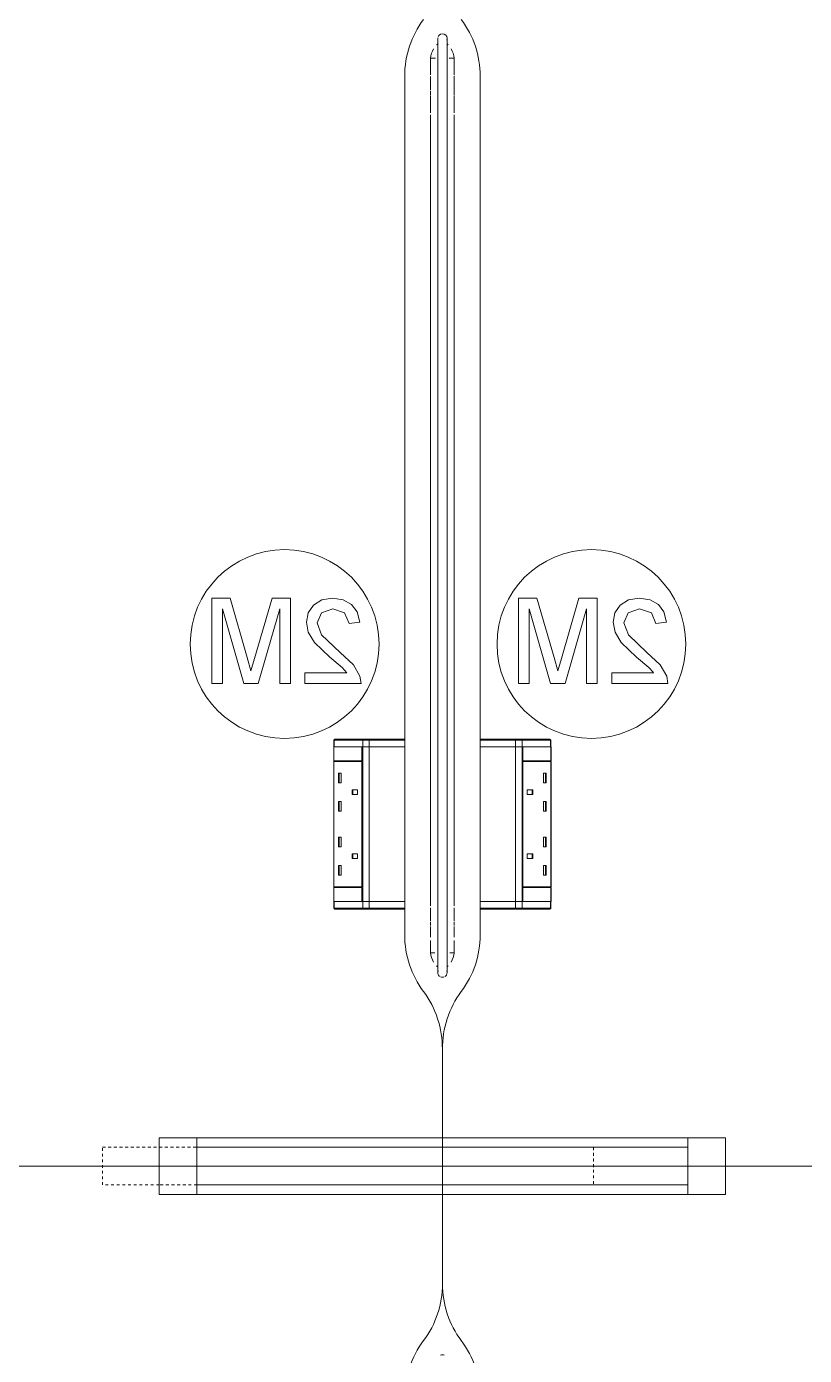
# Model space of a CAD drawing. Header units: millimetres. Extents: x 79795 to 317870, y -36033 to 97293.
# Drawn here: x 201035 to 201859, y 32608 to 34016 of the extents above; entities that cross this region are included whole.
import ezdxf

# ---------------------------------------------------------------- set-up
doc = ezdxf.new("R2010")
doc.units = ezdxf.units.MM
doc.header["$MEASUREMENT"] = 0
doc.linetypes.add('Dash', pattern=[6, 3, -3])
doc.layers.add('I-FURN', color=8, linetype='CONTINUOUS', lineweight=9)
doc.layers.add('I-FURN-HDLN', color=8, linetype='Dash', lineweight=9)

msp = doc.modelspace()

# ---------------------------------------------------------------- linework, layer by layer
at = {"layer": 'I-FURN'}
for p, q in [((201470.8, 34003.3), (201470.8, 34003.3)), ((201470.8, 34003.3), (201470.8, 34003.1)), ((201470.8, 34003.1), (201470.8, 34002.7)), ((201470.8, 34002.7), (201470.8, 34002.3)), ((201470.8, 34002.3), (201470.8, 34001.7)), ((201470.8, 34001.7), (201470.8, 34001)), ((201470.8, 34001), (201470.8, 34000.2)), ((201470.8, 34000.2), (201470.8, 33999.2)), ((201470.8, 33999.2), (201470.8, 33998.1)), ((201470.8, 33998.1), (201470.8, 33996.9)), ((201470.8, 33996.9), (201470.8, 33995.6)), ((201470.8, 33995.6), (201470.8, 33994.2)), ((201470.8, 33994.2), (201470.8, 33992.6)), ((201480.8, 34003.2), (201480.8, 34003.3)), ((201480.8, 34003.3), (201480.8, 34003.3)), ((201480.8, 34003), (201480.8, 34003.2)), ((201480.8, 34002.6), (201480.8, 34003)), ((201480.8, 34002.1), (201480.8, 34002.6)), ((201480.8, 34001.5), (201480.8, 34002.1)), ((201480.8, 34000.8), (201480.8, 34001.5)), ((201480.8, 33999.9), (201480.8, 34000.8)), ((201480.8, 33998.9), (201480.8, 33999.9)), ((201480.8, 33997.8), (201480.8, 33998.9)), ((201480.8, 33996.6), (201480.8, 33997.8)), ((201480.8, 33995.2), (201480.8, 33996.6)), ((201480.8, 33993.8), (201480.8, 33995.2)), ((201468.4, 33982.4), (201463.3, 33982.4)), ((201463.3, 33964.8), (201463.3, 33982.4)), ((201470.8, 33992.6), (201470.8, 33991)), ((201470.8, 33991), (201470.8, 33989.2)), ((201470.8, 33989.2), (201470.8, 33987.3)), ((201470.8, 33987.3), (201470.8, 33985.3)), ((201470.8, 33985.3), (201470.8, 33983.2)), ((201470.8, 33983.2), (201470.8, 33981.1)), ((201470.8, 33981.1), (201470.8, 33978.8)), ((201480.8, 33992.2), (201480.8, 33993.8)), ((201480.8, 33990.5), (201480.8, 33992.2)), ((201480.8, 33988.7), (201480.8, 33990.5)), ((201480.8, 33986.8), (201480.8, 33988.7)), ((201480.8, 33984.8), (201480.8, 33986.8)), ((201480.8, 33982.7), (201480.8, 33984.8)), ((201480.8, 33980.5), (201480.8, 33982.7)), ((201480.8, 33978.2), (201480.8, 33980.5)), ((201488.3, 33982.4), (201483, 33982.4)), ((201488.3, 33982.4), (201488.3, 33964.8)), ((201463.2, 33976.8), (201463.2, 33977.8)), ((201470.8, 33978.8), (201470.8, 33976.4)), ((201470.8, 33976.4), (201470.8, 33974)), ((201470.8, 33974), (201470.8, 33971.4)), ((201470.8, 33971.4), (201470.8, 33968.8)), ((201470.8, 33968.8), (201470.8, 33966.1)), ((201470.8, 33966.1), (201470.8, 33963.4)), ((201480.8, 33975.8), (201480.8, 33978.2)), ((201480.8, 33973.3), (201480.8, 33975.8)), ((201480.8, 33970.7), (201480.8, 33973.3)), ((201480.8, 33968.1), (201480.8, 33970.7)), ((201480.8, 33965.4), (201480.8, 33968.1)), ((201488.3, 33977.8), (201488.3, 33976.8)), ((201435.8, 33259.6), (201435.8, 33963.3)), ((201435.8, 33963.3), (201435.8, 33259.6)), ((201463.3, 33948.7), (201463.3, 33963)), ((201470.8, 33963.4), (201470.8, 33960.6)), ((201470.8, 33960.6), (201470.8, 33957.7)), ((201470.8, 33957.7), (201470.8, 33954.7)), ((201470.8, 33954.7), (201470.8, 33951.7)), ((201470.8, 33951.7), (201470.8, 33948.7)), ((201480.8, 33962.6), (201480.8, 33965.4)), ((201480.8, 33959.8), (201480.8, 33962.6)), ((201480.8, 33956.9), (201480.8, 33959.8)), ((201480.8, 33953.9), (201480.8, 33956.9)), ((201480.8, 33950.9), (201480.8, 33953.9)), ((201488.3, 33963.5), (201488.3, 33947.7)), ((201515.8, 33963.3), (201515.8, 33259.6)), ((201515.8, 33259.6), (201515.8, 33963.3)), ((201463.2, 33942.9), (201463.2, 33947.8)), ((201463.3, 33924.5), (201463.3, 33942.2)), ((201470.8, 33948.7), (201470.8, 33945.6)), ((201470.8, 33945.6), (201470.8, 33942.5)), ((201470.8, 33942.5), (201470.8, 33939.3)), ((201470.8, 33939.3), (201470.8, 33936.2)), ((201480.8, 33947.9), (201480.8, 33950.9)), ((201480.8, 33944.8), (201480.8, 33947.9)), ((201480.8, 33941.6), (201480.8, 33944.8)), ((201480.8, 33938.5), (201480.8, 33941.6)), ((201480.8, 33935.3), (201480.8, 33938.5)), ((201488.3, 33947.8), (201488.3, 33942.9)), ((201488.3, 33942.2), (201488.3, 33924.5)), ((201470.8, 33936.2), (201470.8, 33933)), ((201470.8, 33933), (201470.8, 33929.8)), ((201470.8, 33929.8), (201470.8, 33926.5)), ((201470.8, 33926.5), (201470.8, 33923.3)), ((201480.8, 33932.1), (201480.8, 33935.3)), ((201480.8, 33928.9), (201480.8, 33932.1)), ((201480.8, 33925.7), (201480.8, 33928.9)), ((201480.8, 33922.4), (201480.8, 33925.7)), ((201463.2, 33084.2), (201463.2, 33922.4)), ((201470.8, 33923.3), (201470.8, 33922.4)), ((201470.8, 33922.4), (201470.8, 33084.2)), ((201480.8, 33084.2), (201480.8, 33922.4)), ((201488.3, 33922.4), (201488.3, 33084.2)), ((201250.8, 33410), (201231.4, 33410)), ((201231.4, 33410), (201231.4, 33319.6)), ((201269, 33347.4), (201250.8, 33410)), ((201295.3, 33410), (201276.8, 33346.3)), ((201314.7, 33410), (201295.3, 33410)), ((201314.7, 33319.6), (201314.7, 33410)), ((201339.1, 33402.8), (201333.5, 33394.7)), ((201347.9, 33408.2), (201339.1, 33402.8)), ((201359.3, 33410), (201347.9, 33408.2)), ((201370.7, 33408.4), (201359.3, 33410)), ((201379.5, 33403.5), (201370.7, 33408.4)), ((201385.4, 33395.5), (201379.5, 33403.5)), ((201575.8, 33410), (201556.4, 33410)), ((201556.4, 33410), (201556.4, 33319.6)), ((201594, 33347.4), (201575.8, 33410)), ((201620.3, 33410), (201601.8, 33346.3)), ((201639.7, 33410), (201620.3, 33410)), ((201639.7, 33319.6), (201639.7, 33410)), ((201664.1, 33402.8), (201658.5, 33394.7)), ((201672.9, 33408.2), (201664.1, 33402.8)), ((201684.3, 33410), (201672.9, 33408.2)), ((201695.7, 33408.4), (201684.3, 33410)), ((201704.5, 33403.5), (201695.7, 33408.4)), ((201710.4, 33395.5), (201704.5, 33403.5)), ((201242.7, 33319.6), (201242.7, 33398.7)), ((201242.7, 33398.7), (201265.4, 33319.6)), ((201280.7, 33319.6), (201303.4, 33398.7)), ((201303.4, 33398.7), (201303.4, 33319.6)), ((201333.5, 33394.7), (201331.7, 33384.8)), ((201343, 33384.1), (201347.6, 33394.5)), ((201347.6, 33394.5), (201359.6, 33398.7)), ((201359.6, 33398.7), (201372.1, 33394.6)), ((201372.1, 33394.6), (201376.9, 33383.2)), ((201388.2, 33384.6), (201385.4, 33395.5)), ((201567.7, 33319.6), (201567.7, 33398.7)), ((201567.7, 33398.7), (201590.4, 33319.6)), ((201605.7, 33319.6), (201628.4, 33398.7)), ((201628.4, 33398.7), (201628.4, 33319.6)), ((201658.5, 33394.7), (201656.7, 33384.8)), ((201668, 33384.1), (201672.6, 33394.5)), ((201672.6, 33394.5), (201684.6, 33398.7)), ((201684.6, 33398.7), (201697.1, 33394.6)), ((201697.1, 33394.6), (201701.9, 33383.2)), ((201713.2, 33384.6), (201710.4, 33395.5)), ((201331.7, 33384.8), (201333.7, 33374.1)), ((201347.8, 33371.3), (201343, 33384.1)), ((201376.9, 33383.2), (201388.2, 33384.6)), ((201656.7, 33384.8), (201658.7, 33374.1)), ((201672.8, 33371.3), (201668, 33384.1)), ((201701.9, 33383.2), (201713.2, 33384.6)), ((201333.7, 33374.1), (201340.3, 33363)), ((201340.3, 33363), (201356.5, 33347.5)), ((201367.4, 33352.5), (201347.8, 33371.3)), ((201658.7, 33374.1), (201665.3, 33363)), ((201665.3, 33363), (201681.5, 33347.5)), ((201692.4, 33352.5), (201672.8, 33371.3)), ((201273, 33333), (201269, 33347.4)), ((201276.8, 33346.3), (201273, 33333)), ((201356.5, 33347.5), (201369.5, 33336.7)), ((201381.5, 33339.4), (201367.4, 33352.5)), ((201598, 33333), (201594, 33347.4)), ((201601.8, 33346.3), (201598, 33333)), ((201681.5, 33347.5), (201694.5, 33336.7)), ((201706.5, 33339.4), (201692.4, 33352.5)), ((201369.5, 33336.7), (201374.6, 33330.9)), ((201388.4, 33327.4), (201381.5, 33339.4)), ((201694.5, 33336.7), (201698.9, 33331.7)), ((201713.4, 33327.4), (201706.5, 33339.4)), ((201231.4, 33319.6), (201242.7, 33319.6)), ((201265.4, 33319.6), (201280.7, 33319.6)), ((201303.4, 33319.6), (201314.7, 33319.6)), ((201330.2, 33330.9), (201330.2, 33319.6)), ((201374.6, 33330.9), (201330.2, 33330.9)), ((201330.2, 33319.6), (201389.6, 33319.6)), ((201389.6, 33319.6), (201388.4, 33327.4)), ((201556.4, 33319.6), (201567.7, 33319.6)), ((201590.4, 33319.6), (201605.7, 33319.6)), ((201628.4, 33319.6), (201639.7, 33319.6)), ((201655.2, 33330.9), (201655.2, 33319.6)), ((201699.6, 33330.9), (201655.2, 33330.9)), ((201655.2, 33319.6), (201714.6, 33319.6)), ((201714.6, 33319.6), (201713.4, 33327.4)), ((201360.7, 33237.6), (201360.7, 33252.6)), ((201360.7, 33252.6), (201390.5, 33252.6)), ((201360.9, 33259.6), (201360.9, 33252.6)), ((201360.9, 33259.6), (201361.1, 33259.6)), ((201360.9, 33259.6), (201360.9, 33252.6)), ((201360.9, 33252.6), (201360.9, 33259.6)), ((201360.9, 33252.6), (201361.1, 33252.6)), ((201360.9, 33252.5), (201360.9, 33088.6)), ((201361.1, 33259.6), (201391.4, 33259.6)), ((201361.1, 33259.6), (201361.1, 33252.6)), ((201361.1, 33252.6), (201391.4, 33252.6)), ((201361.3, 33260.4), (201361.3, 33260.4)), ((201392.2, 33260.6), (201361.9, 33260.6)), ((201392.2, 33260.6), (201361.9, 33260.6)), ((201390.5, 33252.6), (201390.5, 33237.6)), ((201390.7, 33237.6), (201390.7, 33252.5)), ((201390.7, 33252.5), (201391.4, 33252.5)), ((201391.4, 33259.6), (201398.3, 33259.6)), ((201391.4, 33259.6), (201391.4, 33252.6)), ((201391.4, 33252.6), (201398.3, 33252.6)), ((201398.3, 33252.5), (201391.4, 33252.5)), ((201391.4, 33252.5), (201391.4, 33088.6)), ((201392.2, 33260.6), (201430.8, 33260.6)), ((201397.7, 33260.6), (201392.2, 33260.6)), ((201434.8, 33260.6), (201397.7, 33260.6)), ((201398.3, 33259.6), (201435.8, 33259.6)), ((201398.3, 33259.6), (201398.3, 33252.6)), ((201398.3, 33252.6), (201435.8, 33252.6)), ((201435.8, 33252.5), (201398.3, 33252.5)), ((201398.3, 33252.5), (201398.3, 33088.6)), ((201430.8, 33260.6), (201430.8, 33259.6)), ((201430.8, 33260.6), (201434.8, 33260.6)), ((201435.8, 33252.6), (201435.8, 33259.6)), ((201435.8, 33259.6), (201435.8, 33252.6)), ((201435.8, 33088.6), (201435.8, 33252.5)), ((201435.8, 33252.5), (201435.8, 33088.6)), ((201515.8, 33259.6), (201515.8, 33252.6)), ((201515.8, 33259.6), (201553.2, 33259.6)), ((201515.8, 33259.6), (201515.8, 33252.6)), ((201515.8, 33252.6), (201553.2, 33252.6)), ((201515.8, 33252.5), (201515.8, 33088.6)), ((201515.8, 33088.6), (201515.8, 33252.5)), ((201553.2, 33252.5), (201515.8, 33252.5)), ((201516.8, 33260.6), (201516.8, 33260.6)), ((201553.8, 33260.6), (201516.8, 33260.6)), ((201516.8, 33260.6), (201520.8, 33260.6)), ((201520.8, 33259.6), (201520.8, 33260.6)), ((201520.8, 33260.6), (201559.3, 33260.6)), ((201553.2, 33259.6), (201560.1, 33259.6)), ((201553.2, 33259.6), (201553.2, 33252.6)), ((201553.2, 33252.6), (201560.1, 33252.6)), ((201553.2, 33088.6), (201553.2, 33252.5)), ((201560.1, 33252.5), (201553.2, 33252.5)), ((201559.3, 33260.6), (201553.8, 33260.6)), ((201561, 33252.6), (201558.5, 33252.6)), ((201589.6, 33260.6), (201559.3, 33260.6)), ((201589.6, 33260.6), (201559.3, 33260.6)), ((201560.1, 33259.6), (201590.4, 33259.6)), ((201560.1, 33259.6), (201560.1, 33252.6)), ((201560.1, 33252.6), (201590.4, 33252.6)), ((201560.1, 33088.6), (201560.1, 33252.5)), ((201560.1, 33252.5), (201560.8, 33252.5)), ((201560.8, 33252.5), (201560.8, 33237.6)), ((201561, 33237.6), (201561, 33252.6)), ((201561, 33252.6), (201590.8, 33252.6)), ((201590.2, 33260.4), (201590.3, 33260.4)), ((201590.4, 33259.6), (201590.6, 33259.6)), ((201590.4, 33259.6), (201590.4, 33252.6)), ((201590.4, 33252.6), (201590.6, 33252.6)), ((201590.6, 33252.6), (201590.6, 33259.6)), ((201590.6, 33252.6), (201590.6, 33259.6)), ((201590.6, 33252.6), (201590.6, 33259.6)), ((201590.6, 33088.6), (201590.6, 33252.5)), ((201590.8, 33252.6), (201590.8, 33237.6)), ((201390.5, 33237.6), (201360.7, 33237.6)), ((201360.7, 33237.1), (201390.5, 33237.1)), ((201360.7, 33104.1), (201360.7, 33237.1)), ((201361.1, 33237.1), (201361.1, 33237.6)), ((201390.5, 33237.1), (201390.5, 33104.1)), ((201390.7, 33104.1), (201390.7, 33237.1)), ((201560.8, 33237.1), (201560.8, 33104.1)), ((201590.8, 33237.6), (201561, 33237.6)), ((201561, 33104.1), (201561, 33237.1)), ((201590.8, 33237.1), (201561, 33237.1)), ((201590.4, 33237.6), (201590.4, 33237.1)), ((201590.8, 33237.1), (201590.8, 33104.1)), ((201365.7, 33224.5), (201365.7, 33214.5)), ((201365.7, 33224.5), (201368.6, 33224.5)), ((201366.5, 33224.5), (201366.5, 33214.5)), ((201368.6, 33224.5), (201368.6, 33214.5)), ((201585.8, 33224.5), (201582.9, 33224.5)), ((201582.9, 33214.5), (201582.9, 33224.5)), ((201585, 33214.5), (201585, 33224.5)), ((201585.8, 33214.5), (201585.8, 33224.5)), ((201365.7, 33214.5), (201368.6, 33214.5)), ((201380.1, 33207), (201380.1, 33202)), ((201385.8, 33207), (201380.1, 33207)), ((201380.8, 33207), (201380.8, 33202)), ((201385.8, 33202), (201385.8, 33207)), ((201571.4, 33207), (201565.7, 33207)), ((201565.7, 33202), (201565.7, 33207)), ((201570.7, 33202), (201570.7, 33207)), ((201571.4, 33202), (201571.4, 33207)), ((201585.8, 33214.5), (201582.9, 33214.5)), ((201365.7, 33194.5), (201365.7, 33184.5)), ((201365.7, 33194.5), (201368.6, 33194.5)), ((201366.5, 33194.5), (201366.5, 33184.5)), ((201368.6, 33194.5), (201368.6, 33184.5)), ((201380.1, 33202), (201385.8, 33202)), ((201571.4, 33202), (201565.7, 33202)), ((201585.8, 33194.5), (201582.9, 33194.5)), ((201582.9, 33184.5), (201582.9, 33194.5)), ((201585, 33184.5), (201585, 33194.5)), ((201585.8, 33184.5), (201585.8, 33194.5)), ((201365.7, 33184.5), (201368.6, 33184.5)), ((201585.8, 33184.5), (201582.9, 33184.5)), ((201365.7, 33156.7), (201365.7, 33146.7)), ((201365.7, 33156.7), (201368.6, 33156.7)), ((201366.5, 33156.7), (201366.5, 33146.7)), ((201368.6, 33156.7), (201368.6, 33146.7)), ((201585.8, 33156.7), (201582.9, 33156.7)), ((201582.9, 33146.7), (201582.9, 33156.7)), ((201585, 33146.7), (201585, 33156.7)), ((201585.8, 33146.7), (201585.8, 33156.7)), ((201365.7, 33146.7), (201368.6, 33146.7)), ((201380.1, 33139.2), (201380.1, 33134.2)), ((201380.1, 33139.2), (201385.8, 33139.2)), ((201380.8, 33139.2), (201380.8, 33134.2)), ((201385.8, 33139.2), (201385.8, 33134.2)), ((201565.7, 33139.2), (201565.7, 33134.2)), ((201571.4, 33139.2), (201565.7, 33139.2)), ((201570.7, 33134.2), (201570.7, 33139.2)), ((201571.4, 33134.2), (201571.4, 33139.2)), ((201585.8, 33146.7), (201582.9, 33146.7)), ((201365.7, 33126.7), (201365.7, 33116.7)), ((201365.7, 33126.7), (201368.6, 33126.7)), ((201366.5, 33126.7), (201366.5, 33116.7)), ((201368.6, 33126.7), (201368.6, 33116.7)), ((201380.1, 33134.2), (201385.8, 33134.2)), ((201565.7, 33134.2), (201571.4, 33134.2)), ((201585.8, 33126.7), (201582.9, 33126.7)), ((201582.9, 33116.7), (201582.9, 33126.7)), ((201585, 33116.7), (201585, 33126.7)), ((201585.8, 33116.7), (201585.8, 33126.7)), ((201365.7, 33116.7), (201368.6, 33116.7)), ((201585.8, 33116.7), (201582.9, 33116.7)), ((201360.7, 33104.1), (201390.5, 33104.1)), ((201360.7, 33103.6), (201390.5, 33103.6)), ((201360.7, 33088.6), (201360.7, 33103.6)), ((201361.1, 33103.6), (201361.1, 33104.1)), ((201390.5, 33103.6), (201390.5, 33088.6)), ((201390.7, 33088.6), (201390.7, 33103.6)), ((201560.8, 33103.6), (201560.8, 33088.6)), ((201590.8, 33104.1), (201561, 33104.1)), ((201561, 33088.6), (201561, 33103.6)), ((201561, 33103.6), (201590.8, 33103.6)), ((201590.4, 33104.1), (201590.4, 33103.6)), ((201590.8, 33103.6), (201590.8, 33088.6)), ((201390.5, 33088.6), (201360.7, 33088.6)), ((201360.9, 33088.5), (201360.9, 33081.5)), ((201361.1, 33088.5), (201360.9, 33088.5)), ((201360.9, 33088.5), (201360.9, 33081.5)), ((201360.9, 33088.5), (201360.9, 33081.5)), ((201361.1, 33081.5), (201360.9, 33081.5)), ((201361.1, 33081.5), (201361.1, 33088.5)), ((201391.4, 33088.5), (201361.1, 33088.5)), ((201391.4, 33081.5), (201361.1, 33081.5)), ((201361.3, 33080.7), (201361.3, 33080.8)), ((201361.9, 33080.5), (201392.2, 33080.5)), ((201361.9, 33080.5), (201392.2, 33080.5)), ((201390.5, 33088.6), (201393, 33088.6)), ((201391.4, 33088.6), (201390.7, 33088.6)), ((201391.4, 33088.6), (201398.3, 33088.6)), ((201391.4, 33081.5), (201391.4, 33088.5)), ((201398.3, 33088.5), (201391.4, 33088.5)), ((201398.3, 33081.5), (201391.4, 33081.5)), ((201430.8, 33080.5), (201392.2, 33080.5)), ((201392.2, 33080.5), (201397.7, 33080.5)), ((201397.7, 33080.5), (201434.8, 33080.5)), ((201398.3, 33088.6), (201435.8, 33088.6)), ((201398.3, 33081.5), (201398.3, 33088.5)), ((201435.8, 33088.5), (201398.3, 33088.5)), ((201435.8, 33081.5), (201398.3, 33081.5)), ((201430.8, 33081.5), (201430.8, 33080.5)), ((201434.8, 33080.5), (201430.8, 33080.5)), ((201434.8, 33080.5), (201434.8, 33080.5)), ((201435.8, 33081.5), (201435.8, 33088.5)), ((201435.8, 33081.5), (201435.8, 33088.5)), ((201435.8, 33053.3), (201435.8, 33081.5)), ((201435.8, 33081.5), (201435.8, 33053.3)), ((201463.3, 33068), (201463.3, 33082)), ((201470.8, 33084.2), (201470.8, 33081.4)), ((201470.8, 33081.4), (201470.8, 33078.6)), ((201470.8, 33078.6), (201470.8, 33075.7)), ((201480.8, 33083.5), (201480.8, 33084.2)), ((201480.8, 33080.6), (201480.8, 33083.5)), ((201480.8, 33077.8), (201480.8, 33080.6)), ((201488.3, 33082), (201488.3, 33068)), ((201515.8, 33088.6), (201553.2, 33088.6)), ((201515.8, 33088.5), (201515.8, 33081.5)), ((201515.8, 33081.5), (201515.8, 33088.5)), ((201553.2, 33088.5), (201515.8, 33088.5)), ((201515.8, 33081.5), (201515.8, 33053.3)), ((201515.8, 33053.3), (201515.8, 33081.5)), ((201553.2, 33081.5), (201515.8, 33081.5)), ((201520.8, 33080.5), (201516.8, 33080.5)), ((201516.8, 33080.5), (201553.8, 33080.5)), ((201520.8, 33080.5), (201520.8, 33081.5)), ((201559.3, 33080.5), (201520.8, 33080.5)), ((201553.2, 33088.6), (201560.1, 33088.6)), ((201553.2, 33081.5), (201553.2, 33088.5)), ((201560.1, 33088.5), (201553.2, 33088.5)), ((201560.1, 33081.5), (201553.2, 33081.5)), ((201553.8, 33080.5), (201559.3, 33080.5)), ((201559.3, 33080.5), (201589.6, 33080.5)), ((201559.3, 33080.5), (201589.6, 33080.5)), ((201560.8, 33088.6), (201560.1, 33088.6)), ((201560.1, 33081.5), (201560.1, 33088.5)), ((201590.4, 33088.5), (201560.1, 33088.5)), ((201590.4, 33081.5), (201560.1, 33081.5)), ((201590.8, 33088.6), (201561, 33088.6)), ((201590.3, 33080.8), (201590.2, 33080.7)), ((201590.4, 33081.5), (201590.4, 33088.5)), ((201590.6, 33088.5), (201590.4, 33088.5)), ((201590.6, 33081.5), (201590.4, 33081.5)), ((201590.6, 33081.5), (201590.6, 33088.5)), ((201590.6, 33081.5), (201590.6, 33088.5)), ((201590.6, 33088.5), (201590.6, 33081.5)), ((201463.2, 33063.1), (201463.2, 33067.2)), ((201470.8, 33075.7), (201470.8, 33072.9)), ((201470.8, 33072.9), (201470.8, 33070.1)), ((201470.8, 33070.1), (201470.8, 33067.4)), ((201470.8, 33067.4), (201470.8, 33064.6)), ((201470.8, 33064.6), (201470.8, 33061.9)), ((201480.8, 33075), (201480.8, 33077.8)), ((201480.8, 33072.2), (201480.8, 33075)), ((201480.8, 33069.4), (201480.8, 33072.2)), ((201480.8, 33066.6), (201480.8, 33069.4)), ((201480.8, 33063.9), (201480.8, 33066.6)), ((201488.3, 33067.2), (201488.3, 33063.1)), ((201463.3, 33050.8), (201463.3, 33062.3)), ((201470.8, 33061.9), (201470.8, 33059.3)), ((201470.8, 33059.3), (201470.8, 33056.6)), ((201470.8, 33056.6), (201470.8, 33054)), ((201470.8, 33054), (201470.8, 33051.5)), ((201470.8, 33051.5), (201470.8, 33049)), ((201480.8, 33061.2), (201480.8, 33063.9)), ((201480.8, 33058.5), (201480.8, 33061.2)), ((201480.8, 33055.9), (201480.8, 33058.5)), ((201480.8, 33053.3), (201480.8, 33055.9)), ((201480.8, 33050.8), (201480.8, 33053.3)), ((201480.8, 33048.3), (201480.8, 33050.8)), ((201488.3, 33062.3), (201488.3, 33050.8)), ((201463.2, 33038), (201463.2, 33038.9)), ((201463.3, 33039.2), (201463.3, 33047.3)), ((201463.3, 33034.2), (201463.3, 33037.7)), ((201470.8, 33049), (201470.8, 33046.6)), ((201470.8, 33046.6), (201470.8, 33044.2)), ((201470.8, 33044.2), (201470.8, 33041.9)), ((201470.8, 33041.9), (201470.8, 33039.6)), ((201470.8, 33039.6), (201470.8, 33037.5)), ((201470.8, 33037.5), (201470.8, 33035.4)), ((201480.8, 33045.9), (201480.8, 33048.3)), ((201480.8, 33043.6), (201480.8, 33045.9)), ((201480.8, 33041.3), (201480.8, 33043.6)), ((201480.8, 33039.1), (201480.8, 33041.3)), ((201480.8, 33036.9), (201480.8, 33039.1)), ((201480.8, 33034.8), (201480.8, 33036.9)), ((201488.3, 33047.3), (201488.3, 33039.2)), ((201488.3, 33038.9), (201488.3, 33038)), ((201488.3, 33037.7), (201488.3, 33034.2)), ((201463.3, 33034.2), (201467.8, 33034.2)), ((201470.8, 33035.4), (201470.8, 33033.4)), ((201470.8, 33033.4), (201470.8, 33031.4)), ((201470.8, 33031.4), (201470.8, 33029.6)), ((201470.8, 33029.6), (201470.8, 33027.8)), ((201470.8, 33027.8), (201470.8, 33026.1)), ((201470.8, 33026.1), (201470.8, 33024.6)), ((201470.8, 33024.6), (201470.8, 33023.1)), ((201470.8, 33023.1), (201470.8, 33021.7)), ((201480.8, 33032.8), (201480.8, 33034.8)), ((201480.8, 33030.9), (201480.8, 33032.8)), ((201480.8, 33029.1), (201480.8, 33030.9)), ((201480.8, 33027.4), (201480.8, 33029.1)), ((201480.8, 33025.7), (201480.8, 33027.4)), ((201480.8, 33024.2), (201480.8, 33025.7)), ((201480.8, 33022.7), (201480.8, 33024.2)), ((201480.8, 33021.3), (201480.8, 33022.7)), ((201483.7, 33034.2), (201488.3, 33034.2)), ((201470.8, 33021.7), (201470.8, 33020.4)), ((201470.8, 33020.4), (201470.8, 33019.2)), ((201470.8, 33019.2), (201470.8, 33018.1)), ((201470.8, 33018.1), (201470.8, 33017.2)), ((201470.8, 33017.2), (201470.8, 33016.3)), ((201470.8, 33016.3), (201470.8, 33015.5)), ((201470.8, 33015.5), (201470.8, 33014.9)), ((201470.8, 33014.9), (201470.8, 33014.4)), ((201470.8, 33014.4), (201470.8, 33013.9)), ((201470.8, 33013.9), (201470.8, 33013.6)), ((201470.8, 33013.6), (201470.8, 33013.4)), ((201470.8, 33013.4), (201470.8, 33013.3)), ((201470.8, 33013.3), (201470.8, 33013.3)), ((201480.8, 33020.1), (201480.8, 33021.3)), ((201480.8, 33018.9), (201480.8, 33020.1)), ((201480.8, 33017.9), (201480.8, 33018.9)), ((201480.8, 33016.9), (201480.8, 33017.9)), ((201480.8, 33016.1), (201480.8, 33016.9)), ((201480.8, 33015.4), (201480.8, 33016.1)), ((201480.8, 33014.7), (201480.8, 33015.4)), ((201480.8, 33014.2), (201480.8, 33014.7)), ((201480.8, 33013.8), (201480.8, 33014.2)), ((201480.8, 33013.6), (201480.8, 33013.8)), ((201480.8, 33013.4), (201480.8, 33013.6)), ((201480.8, 33013.3), (201480.8, 33013.4)), ((201475.8, 32808.3), (201475.8, 32932.2)), ((201475.8, 32932.2), (201475.8, 32808.3)), ((201475.8, 32932.2), (201475.8, 32808.3)), ((201475.8, 32808.3), (201475.8, 32932.2)), ((201175.8, 32838.3), (201775.8, 32838.3)), ((201215.8, 32838.3), (201175.8, 32838.3)), ((201175.8, 32838.3), (201175.8, 32778.3)), ((201175.8, 32778.3), (201175.8, 32838.3)), ((201735.8, 32838.3), (201215.8, 32838.3)), ((201215.8, 32778.3), (201215.8, 32838.3)), ((201215.8, 32828.3), (201215.8, 32838.3)), ((201215.8, 32828.3), (201215.8, 32788.3)), ((201735.8, 32828.3), (201215.8, 32828.3)), ((201775.8, 32838.3), (201735.8, 32838.3)), ((201735.8, 32828.3), (201735.8, 32838.3)), ((201735.8, 32778.3), (201735.8, 32838.3)), ((201735.8, 32788.3), (201735.8, 32828.3)), ((201775.8, 32778.3), (201775.8, 32838.3)), ((201775.8, 32778.3), (201775.8, 32838.3)), ((200675.8, 32808.3), (201475.8, 32808.3)), ((201475.8, 32808.3), (200675.8, 32808.3)), ((201475.8, 32808.3), (200675.8, 32808.3)), ((200675.8, 32808.3), (201475.8, 32808.3)), ((201475.8, 32808.3), (202275.8, 32808.3)), ((202275.8, 32808.3), (201475.8, 32808.3)), ((201475.8, 32683.3), (201475.8, 32808.3)), ((201475.8, 32808.3), (201475.8, 32683.3)), ((202275.8, 32808.3), (201475.8, 32808.3)), ((201475.8, 32808.3), (201475.8, 32683.3)), ((201475.8, 32683.3), (201475.8, 32808.3)), ((201475.8, 32808.3), (202275.8, 32808.3)), ((201215.8, 32778.3), (201215.8, 32788.3)), ((201215.8, 32788.3), (201735.8, 32788.3)), ((201735.8, 32778.3), (201735.8, 32788.3)), ((201175.8, 32778.3), (201215.8, 32778.3)), ((201775.8, 32778.3), (201175.8, 32778.3)), ((201215.8, 32778.3), (201735.8, 32778.3)), ((201735.8, 32778.3), (201775.8, 32778.3))]:
    msp.add_line(p, q, dxfattribs=at)
at = {"layer": 'I-FURN', "flags": 128}
for points in [[(201360.9, 33259.6), (201360.9, 33259.7), (201360.9, 33259.7), (201360.9, 33259.7), (201360.9, 33259.8), (201360.9, 33259.8), (201361, 33259.9), (201361, 33259.9), (201361, 33259.9), (201361, 33260), (201361, 33260), (201361, 33260.1), (201361, 33260.1), (201361.1, 33260.1)], [(201397.7, 33260.6), (201397.6, 33260.6), (201397.5, 33260.6), (201397.3, 33260.6), (201397.2, 33260.6), (201397, 33260.6), (201396.9, 33260.6), (201396.7, 33260.6), (201396.6, 33260.6), (201396.4, 33260.6), (201396.3, 33260.6), (201396.1, 33260.6), (201396, 33260.6), (201395.8, 33260.6), (201395.6, 33260.6), (201395.5, 33260.6), (201395.3, 33260.6), (201395.2, 33260.6), (201395, 33260.6), (201394.8, 33260.6), (201394.7, 33260.6), (201394.5, 33260.6), (201394.4, 33260.6), (201394.2, 33260.6), (201394.1, 33260.6), (201393.9, 33260.6), (201393.8, 33260.6), (201393.6, 33260.6), (201393.5, 33260.6), (201393.4, 33260.6), (201393.2, 33260.6), (201393.1, 33260.6), (201393, 33260.6), (201392.8, 33260.6), (201392.7, 33260.6), (201392.6, 33260.6), (201392.5, 33260.6), (201392.4, 33260.6), (201392.3, 33260.6), (201392.2, 33260.6)], [(201434.8, 33260.6), (201434.5, 33260.6), (201434.1, 33260.6), (201433.5, 33260.6), (201432.8, 33260.6), (201432, 33260.6), (201431.1, 33260.6), (201430, 33260.6), (201428.8, 33260.6), (201427.4, 33260.6), (201426, 33260.6), (201424.4, 33260.6), (201422.7, 33260.6), (201420.9, 33260.6), (201419, 33260.6), (201416.9, 33260.6), (201414.8, 33260.6), (201412.5, 33260.6), (201410.1, 33260.6), (201407.7, 33260.6), (201405.1, 33260.6), (201402.5, 33260.6), (201399.8, 33260.6), (201397.7, 33260.6)], [(201430.8, 33260.6), (201430.9, 33260.6), (201431.1, 33260.6), (201431.2, 33260.6), (201431.4, 33260.6), (201431.6, 33260.6), (201431.7, 33260.6), (201431.9, 33260.6), (201432, 33260.6), (201432.2, 33260.6), (201432.3, 33260.6), (201432.5, 33260.6), (201432.6, 33260.6), (201432.8, 33260.6), (201432.9, 33260.6), (201433, 33260.6), (201433.2, 33260.6), (201433.3, 33260.6), (201433.4, 33260.6), (201433.5, 33260.6), (201433.6, 33260.6), (201433.7, 33260.6), (201433.9, 33260.6), (201434, 33260.6), (201434, 33260.6), (201434.1, 33260.6), (201434.2, 33260.6), (201434.3, 33260.6), (201434.4, 33260.6), (201434.4, 33260.6), (201434.5, 33260.6), (201434.6, 33260.6), (201434.6, 33260.6), (201434.6, 33260.6), (201434.7, 33260.6), (201434.7, 33260.6), (201434.7, 33260.6), (201434.8, 33260.6), (201434.8, 33260.6), (201434.8, 33260.6)], [(201434.8, 33260.6), (201434.8, 33260.6), (201434.8, 33260.6), (201434.9, 33260.6), (201434.9, 33260.6), (201435, 33260.6), (201435, 33260.6), (201435, 33260.6), (201435.1, 33260.6), (201435.1, 33260.6), (201435.2, 33260.5), (201435.2, 33260.5), (201435.2, 33260.5), (201435.3, 33260.5), (201435.3, 33260.5), (201435.3, 33260.4), (201435.4, 33260.4), (201435.4, 33260.4), (201435.4, 33260.4), (201435.5, 33260.3), (201435.5, 33260.3), (201435.5, 33260.3), (201435.5, 33260.3), (201435.6, 33260.2), (201435.6, 33260.2), (201435.6, 33260.2), (201435.6, 33260.1), (201435.7, 33260.1), (201435.7, 33260.1), (201435.7, 33260), (201435.7, 33260), (201435.7, 33259.9), (201435.7, 33259.9), (201435.7, 33259.9), (201435.7, 33259.8), (201435.8, 33259.8), (201435.8, 33259.8), (201435.8, 33259.7), (201435.8, 33259.7), (201435.8, 33259.6), (201435.8, 33259.6)], [(201434.8, 33260.6), (201434.8, 33260.6), (201434.8, 33260.6)], [(201515.8, 33259.6), (201515.8, 33259.7), (201515.8, 33259.7), (201515.8, 33259.7), (201515.8, 33259.8), (201515.8, 33259.8), (201515.8, 33259.9), (201515.8, 33259.9), (201515.8, 33259.9), (201515.8, 33260), (201515.8, 33260), (201515.8, 33260.1), (201515.9, 33260.1), (201515.9, 33260.1), (201515.9, 33260.2), (201515.9, 33260.2), (201515.9, 33260.2), (201516, 33260.3), (201516, 33260.3), (201516, 33260.3), (201516.1, 33260.3), (201516.1, 33260.4), (201516.1, 33260.4), (201516.1, 33260.4), (201516.2, 33260.4), (201516.2, 33260.5), (201516.2, 33260.5), (201516.3, 33260.5), (201516.3, 33260.5), (201516.4, 33260.5), (201516.4, 33260.6), (201516.4, 33260.6), (201516.5, 33260.6), (201516.5, 33260.6), (201516.5, 33260.6), (201516.6, 33260.6), (201516.6, 33260.6), (201516.7, 33260.6), (201516.7, 33260.6), (201516.7, 33260.6), (201516.8, 33260.6)], [(201553.8, 33260.6), (201551, 33260.6), (201548.3, 33260.6), (201545.7, 33260.6), (201543.2, 33260.6), (201540.7, 33260.6), (201538.4, 33260.6), (201536.2, 33260.6), (201534.1, 33260.6), (201532, 33260.6), (201530.1, 33260.6), (201528.3, 33260.6), (201526.7, 33260.6), (201525.1, 33260.6), (201523.7, 33260.6), (201522.4, 33260.6), (201521.2, 33260.6), (201520.2, 33260.6), (201519.3, 33260.6), (201518.5, 33260.6), (201517.8, 33260.6), (201517.3, 33260.6), (201516.9, 33260.6), (201516.8, 33260.6)], [(201516.8, 33260.6), (201516.8, 33260.6), (201516.8, 33260.6), (201516.8, 33260.6), (201516.8, 33260.6), (201516.8, 33260.6), (201516.9, 33260.6), (201516.9, 33260.6), (201517, 33260.6), (201517, 33260.6), (201517.1, 33260.6), (201517.1, 33260.6), (201517.2, 33260.6), (201517.3, 33260.6), (201517.4, 33260.6), (201517.4, 33260.6), (201517.5, 33260.6), (201517.6, 33260.6), (201517.7, 33260.6), (201517.9, 33260.6), (201518, 33260.6), (201518.1, 33260.6), (201518.2, 33260.6), (201518.3, 33260.6), (201518.5, 33260.6), (201518.6, 33260.6), (201518.7, 33260.6), (201518.9, 33260.6), (201519, 33260.6), (201519.2, 33260.6), (201519.3, 33260.6), (201519.5, 33260.6), (201519.6, 33260.6), (201519.8, 33260.6), (201519.9, 33260.6), (201520.1, 33260.6), (201520.2, 33260.6), (201520.4, 33260.6), (201520.5, 33260.6), (201520.7, 33260.6), (201520.8, 33260.6)], [(201559.3, 33260.6), (201559.2, 33260.6), (201559.1, 33260.6), (201559, 33260.6), (201558.9, 33260.6), (201558.8, 33260.6), (201558.7, 33260.6), (201558.6, 33260.6), (201558.4, 33260.6), (201558.3, 33260.6), (201558.2, 33260.6), (201558, 33260.6), (201557.9, 33260.6), (201557.7, 33260.6), (201557.6, 33260.6), (201557.4, 33260.6), (201557.3, 33260.6), (201557.1, 33260.6), (201557, 33260.6), (201556.8, 33260.6), (201556.7, 33260.6), (201556.5, 33260.6), (201556.4, 33260.6), (201556.2, 33260.6), (201556, 33260.6), (201555.9, 33260.6), (201555.7, 33260.6), (201555.6, 33260.6), (201555.4, 33260.6), (201555.2, 33260.6), (201555.1, 33260.6), (201554.9, 33260.6), (201554.8, 33260.6), (201554.6, 33260.6), (201554.5, 33260.6), (201554.3, 33260.6), (201554.2, 33260.6), (201554.1, 33260.6), (201553.9, 33260.6), (201553.8, 33260.6)], [(201590.5, 33260.1), (201590.5, 33260.1), (201590.5, 33260.1), (201590.5, 33260), (201590.5, 33260), (201590.5, 33259.9), (201590.6, 33259.9), (201590.6, 33259.9), (201590.6, 33259.8), (201590.6, 33259.8), (201590.6, 33259.8), (201590.6, 33259.7), (201590.6, 33259.7), (201590.6, 33259.6), (201590.6, 33259.6)], [(201361.1, 33081), (201361, 33081), (201361, 33081.1), (201361, 33081.1), (201361, 33081.1), (201361, 33081.2), (201361, 33081.2), (201361, 33081.3), (201360.9, 33081.3), (201360.9, 33081.3), (201360.9, 33081.4), (201360.9, 33081.4), (201360.9, 33081.5), (201360.9, 33081.5), (201360.9, 33081.5)], [(201392.2, 33080.5), (201392.3, 33080.5), (201392.4, 33080.5), (201392.5, 33080.5), (201392.6, 33080.5), (201392.7, 33080.5), (201392.8, 33080.5), (201393, 33080.5), (201393.1, 33080.5), (201393.2, 33080.5), (201393.4, 33080.5), (201393.5, 33080.5), (201393.6, 33080.5), (201393.8, 33080.5), (201393.9, 33080.5), (201394.1, 33080.5), (201394.2, 33080.5), (201394.4, 33080.5), (201394.5, 33080.5), (201394.7, 33080.5), (201394.8, 33080.5), (201395, 33080.5), (201395.2, 33080.5), (201395.3, 33080.5), (201395.5, 33080.5), (201395.6, 33080.5), (201395.8, 33080.5), (201396, 33080.5), (201396.1, 33080.5), (201396.3, 33080.5), (201396.4, 33080.5), (201396.6, 33080.5), (201396.7, 33080.5), (201396.9, 33080.5), (201397, 33080.5), (201397.2, 33080.5), (201397.3, 33080.5), (201397.5, 33080.5), (201397.6, 33080.5), (201397.7, 33080.5)], [(201397.7, 33080.5), (201400.5, 33080.5), (201403.2, 33080.5), (201405.8, 33080.5), (201408.4, 33080.5), (201410.8, 33080.5), (201413.1, 33080.5), (201415.3, 33080.5), (201417.5, 33080.5), (201419.5, 33080.5), (201421.4, 33080.5), (201423.2, 33080.5), (201424.8, 33080.5), (201426.4, 33080.5), (201427.8, 33080.5), (201429.1, 33080.5), (201430.3, 33080.5), (201431.3, 33080.5), (201432.3, 33080.5), (201433, 33080.5), (201433.7, 33080.5), (201434.2, 33080.5), (201434.6, 33080.5), (201434.8, 33080.5)], [(201434.8, 33080.5), (201434.8, 33080.5), (201434.8, 33080.5), (201434.7, 33080.5), (201434.7, 33080.5), (201434.7, 33080.5), (201434.7, 33080.5), (201434.6, 33080.5), (201434.6, 33080.5), (201434.5, 33080.5), (201434.5, 33080.5), (201434.4, 33080.5), (201434.3, 33080.5), (201434.2, 33080.5), (201434.2, 33080.5), (201434.1, 33080.5), (201434, 33080.5), (201433.9, 33080.5), (201433.8, 33080.5), (201433.7, 33080.5), (201433.6, 33080.5), (201433.4, 33080.5), (201433.3, 33080.5), (201433.2, 33080.5), (201433.1, 33080.5), (201432.9, 33080.5), (201432.8, 33080.5), (201432.7, 33080.5), (201432.5, 33080.5), (201432.4, 33080.5), (201432.2, 33080.5), (201432.1, 33080.5), (201431.9, 33080.5), (201431.8, 33080.5), (201431.6, 33080.5), (201431.4, 33080.5), (201431.3, 33080.5), (201431.1, 33080.5), (201431, 33080.5), (201430.8, 33080.5), (201430.8, 33080.5)], [(201435.8, 33081.5), (201435.8, 33081.5), (201435.8, 33081.4), (201435.8, 33081.4), (201435.8, 33081.3), (201435.7, 33081.3), (201435.7, 33081.3), (201435.7, 33081.2), (201435.7, 33081.2), (201435.7, 33081.2), (201435.7, 33081.1), (201435.7, 33081.1), (201435.7, 33081), (201435.6, 33081), (201435.6, 33081), (201435.6, 33080.9), (201435.6, 33080.9), (201435.5, 33080.9), (201435.5, 33080.8), (201435.5, 33080.8), (201435.5, 33080.8), (201435.4, 33080.8), (201435.4, 33080.7), (201435.4, 33080.7), (201435.3, 33080.7), (201435.3, 33080.7), (201435.3, 33080.6), (201435.2, 33080.6), (201435.2, 33080.6), (201435.2, 33080.6), (201435.1, 33080.6), (201435.1, 33080.6), (201435.1, 33080.5), (201435, 33080.5), (201435, 33080.5), (201434.9, 33080.5), (201434.9, 33080.5), (201434.9, 33080.5), (201434.8, 33080.5), (201434.8, 33080.5), (201434.8, 33080.5)], [(201516.8, 33080.5), (201516.7, 33080.5), (201516.7, 33080.5), (201516.6, 33080.5), (201516.6, 33080.5), (201516.6, 33080.5), (201516.5, 33080.5), (201516.5, 33080.5), (201516.4, 33080.6), (201516.4, 33080.6), (201516.4, 33080.6), (201516.3, 33080.6), (201516.3, 33080.6), (201516.3, 33080.6), (201516.2, 33080.7), (201516.2, 33080.7), (201516.2, 33080.7), (201516.1, 33080.7), (201516.1, 33080.8), (201516.1, 33080.8), (201516, 33080.8), (201516, 33080.8), (201516, 33080.9), (201516, 33080.9), (201515.9, 33080.9), (201515.9, 33081), (201515.9, 33081), (201515.9, 33081), (201515.9, 33081.1), (201515.8, 33081.1), (201515.8, 33081.1), (201515.8, 33081.2), (201515.8, 33081.2), (201515.8, 33081.3), (201515.8, 33081.3), (201515.8, 33081.3), (201515.8, 33081.4), (201515.8, 33081.4), (201515.8, 33081.5), (201515.8, 33081.5), (201515.8, 33081.5)], [(201520.8, 33080.5), (201520.6, 33080.5), (201520.4, 33080.5), (201520.3, 33080.5), (201520.1, 33080.5), (201520, 33080.5), (201519.8, 33080.5), (201519.6, 33080.5), (201519.5, 33080.5), (201519.3, 33080.5), (201519.2, 33080.5), (201519, 33080.5), (201518.9, 33080.5), (201518.8, 33080.5), (201518.6, 33080.5), (201518.5, 33080.5), (201518.4, 33080.5), (201518.2, 33080.5), (201518.1, 33080.5), (201518, 33080.5), (201517.9, 33080.5), (201517.8, 33080.5), (201517.7, 33080.5), (201517.6, 33080.5), (201517.5, 33080.5), (201517.4, 33080.5), (201517.3, 33080.5), (201517.2, 33080.5), (201517.2, 33080.5), (201517.1, 33080.5), (201517, 33080.5), (201517, 33080.5), (201516.9, 33080.5), (201516.9, 33080.5), (201516.8, 33080.5), (201516.8, 33080.5), (201516.8, 33080.5), (201516.8, 33080.5), (201516.8, 33080.5), (201516.8, 33080.5)], [(201516.8, 33080.5), (201516.8, 33080.5), (201516.8, 33080.5)], [(201516.8, 33080.5), (201517, 33080.5), (201517.4, 33080.5), (201518, 33080.5), (201518.7, 33080.5), (201519.5, 33080.5), (201520.4, 33080.5), (201521.5, 33080.5), (201522.7, 33080.5), (201524.1, 33080.5), (201525.5, 33080.5), (201527.1, 33080.5), (201528.8, 33080.5), (201530.6, 33080.5), (201532.6, 33080.5), (201534.6, 33080.5), (201536.8, 33080.5), (201539, 33080.5), (201541.4, 33080.5), (201543.8, 33080.5), (201546.4, 33080.5), (201549, 33080.5), (201551.7, 33080.5), (201553.8, 33080.5)], [(201553.8, 33080.5), (201553.9, 33080.5), (201554.1, 33080.5), (201554.2, 33080.5), (201554.3, 33080.5), (201554.5, 33080.5), (201554.6, 33080.5), (201554.8, 33080.5), (201554.9, 33080.5), (201555.1, 33080.5), (201555.2, 33080.5), (201555.4, 33080.5), (201555.6, 33080.5), (201555.7, 33080.5), (201555.9, 33080.5), (201556, 33080.5), (201556.2, 33080.5), (201556.4, 33080.5), (201556.5, 33080.5), (201556.7, 33080.5), (201556.8, 33080.5), (201557, 33080.5), (201557.1, 33080.5), (201557.3, 33080.5), (201557.4, 33080.5), (201557.6, 33080.5), (201557.7, 33080.5), (201557.9, 33080.5), (201558, 33080.5), (201558.2, 33080.5), (201558.3, 33080.5), (201558.4, 33080.5), (201558.6, 33080.5), (201558.7, 33080.5), (201558.8, 33080.5), (201558.9, 33080.5), (201559, 33080.5), (201559.1, 33080.5), (201559.2, 33080.5), (201559.3, 33080.5)], [(201590.6, 33081.5), (201590.6, 33081.5), (201590.6, 33081.4), (201590.6, 33081.4), (201590.6, 33081.3), (201590.6, 33081.3), (201590.6, 33081.3), (201590.6, 33081.2), (201590.5, 33081.2), (201590.5, 33081.2), (201590.5, 33081.1), (201590.5, 33081.1), (201590.5, 33081), (201590.5, 33081)]]:
    msp.add_lwpolyline(points, dxfattribs=at)
at = {"layer": 'I-FURN'}
for centre, radius, start, end in [((201535.8, 33963.3), 100, 143.1301, 180), ((201535.8, 33963.3), 100, 143.1301, 180), ((201415.8, 33963.3), 100, 0, 36.8699), ((201415.8, 33963.3), 100, 0, 36.8699), ((201475.8, 34003.3), 5, 338.1748, 157.0951), ((201475.8, 33990.5), 8.51, 125.5405, 136.5486), ((201475.8, 34003.3), 5, 172.0052, 186.9152), ((201475.8, 33990.5), 8.51, 43.4514, 54.4595), ((201486.7, 33980.1), 23.6, 149.1436, 174.3336), ((201464.8, 33980.1), 23.6, 5.6664, 30.8564), ((201308.6, 33361.5), 100, 0, 180), ((201633.6, 33361.5), 100, 0, 180), ((201308.6, 33361.5), 100, 180, 0), ((201633.6, 33361.5), 100, 180, 0), ((201535.8, 33053.3), 100, 180, 216.8699), ((201535.8, 33053.3), 100, 180, 216.8699), ((201415.8, 33053.3), 100, 323.1301, 0), ((201415.8, 33053.3), 100, 323.1301, 0), ((201486.7, 33036.6), 23.6, 185.6664, 210.8564), ((201464.8, 33036.6), 23.6, 329.1436, 354.3336), ((201475.8, 33026.2), 8.51, 223.4514, 234.4595), ((201475.8, 33013.3), 5, 158.1748, 232.7249), ((201475.8, 33013.3), 5, 247.635, 292.365), ((201475.8, 33013.3), 5, 307.2751, 21.8252), ((201475.8, 33026.2), 8.51, 305.5405, 316.5486), ((201375.7, 32933.3), 100, 359.3744, 36.8699), ((201375.7, 32933.3), 100, 359.3744, 36.8699), ((201575.8, 32933.3), 100, 143.1301, 180.6256), ((201575.8, 32933.3), 100, 143.1301, 180.6256), ((201375.8, 32683.3), 100, 323.1301, 0), ((201375.8, 32683.3), 100, 323.1301, 0), ((201575.8, 32683.3), 100, 180, 216.8699), ((201575.8, 32683.3), 100, 180, 216.8699), ((201535.8, 32563.3), 100, 143.1301, 180), ((201535.8, 32563.3), 100, 143.1301, 180), ((201415.8, 32563.3), 100, 0, 36.8699), ((201415.8, 32563.3), 100, 0, 36.8699), ((201475.8, 32603.3), 5, 67.635, 112.365)]:
    msp.add_arc(centre, radius, start, end, dxfattribs=at)
for centre, major_axis, ratio, start_param, end_param in [((201361.9, 33259.6), (0, 1), 0.819152, 0, 1.570796), ((201392.2, 33259.6), (0, -1), 0.819152, 3.141593, 4.712389), ((201397.7, 33259.6), (0, -1), 0.56467, 1.570796, 3.141593), ((201434.8, 33259.6), (0, -1), 0.998113, 1.570796, 3.141593), ((201516.8, 33259.6), (0, 1), 0.998113, 0, 1.570796), ((201553.8, 33259.6), (0, 1), 0.56467, 0, 1.570796), ((201559.3, 33259.6), (0, 1), 0.819152, 4.712389, 6.283185), ((201589.6, 33259.6), (0, 1), 0.819152, 4.712389, 6.283185), ((201361.9, 33081.5), (0, -1), 0.819152, 4.712389, 6.283185), ((201392.2, 33081.5), (0, -1), 0.819152, 4.712389, 6.283185), ((201397.7, 33081.5), (0, -1), 0.56467, 0, 1.570796), ((201434.8, 33081.5), (0, -1), 0.998113, 0, 1.570796), ((201516.8, 33081.5), (0, 1), 0.998113, 1.570796, 3.141593), ((201553.8, 33081.5), (0, 1), 0.56467, 1.570796, 3.141593), ((201559.3, 33081.5), (0, 1), 0.819152, 3.141593, 4.712389), ((201589.6, 33081.5), (0, -1), 0.819152, 0, 1.570796)]:
    msp.add_ellipse(centre, major_axis=major_axis, ratio=ratio, start_param=start_param, end_param=end_param, dxfattribs=at)
at = {"layer": 'I-FURN-HDLN'}
for p, q in [((201115.8, 32788.3), (201115.8, 32828.3)), ((201115.8, 32828.3), (201175.8, 32828.3)), ((201175.8, 32828.3), (201635.8, 32828.3)), ((201635.8, 32828.3), (201635.8, 32788.3)), ((201175.8, 32788.3), (201115.8, 32788.3)), ((201635.8, 32788.3), (201175.8, 32788.3))]:
    msp.add_line(p, q, dxfattribs=at)

doc.saveas('drawing.dxf')
